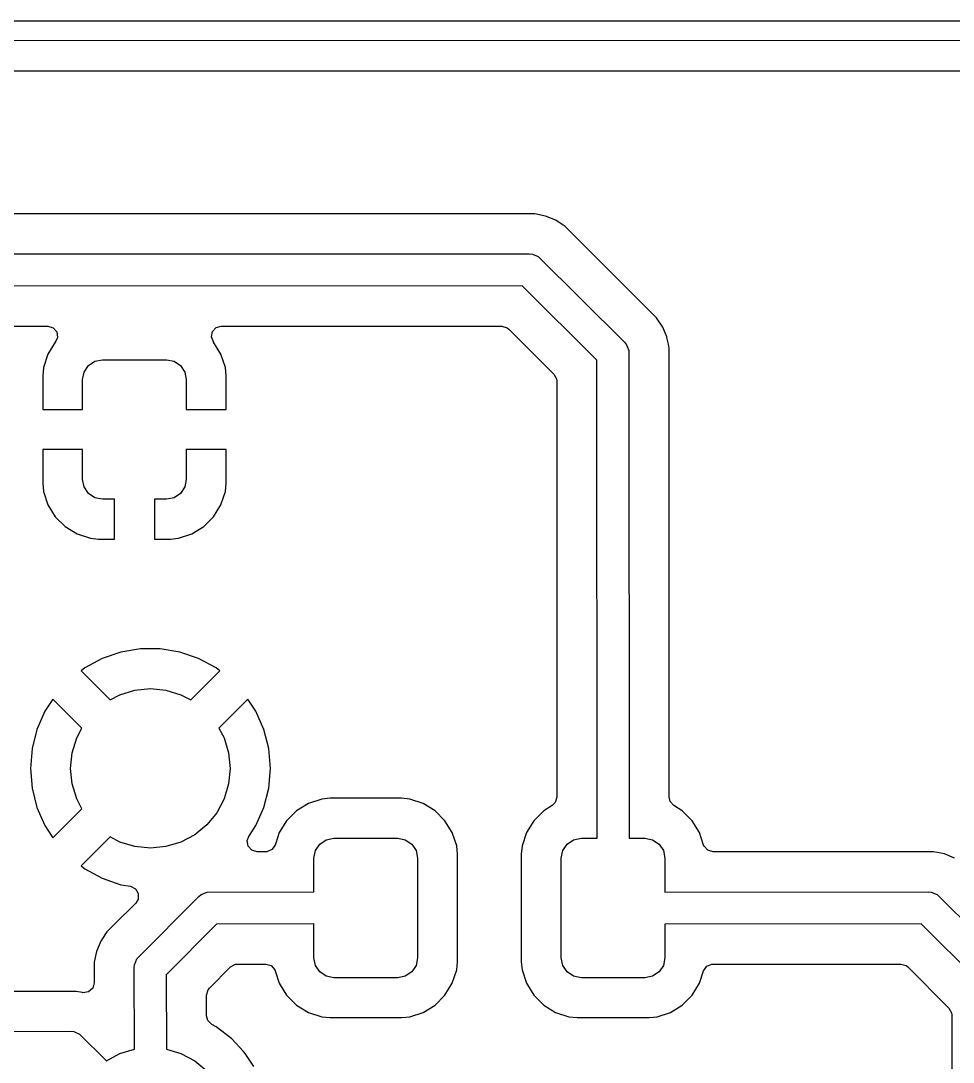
# Model space of a CAD drawing. Extents: x -25 to 25, y -54 to 54.
# Drawn here: x -10.37 to 1.31, y 41.07 to 54.12 of the extents above; entities that cross this region are included whole.
import ezdxf

# ---------------------------------------------------------------- set-up
doc = ezdxf.new("R2010")
doc.units = 0
doc.layers.add('BLACK', color=7, linetype='CONTINUOUS')

msp = doc.modelspace()

# ---------------------------------------------------------------- linework, layer by layer
at = {"layer": 'BLACK', "linetype": 'CONTINUOUS'}
for p, q in [((-21.989485, 54.1226), (22, 54.125)), ((21.989484, 53.877401), (-22, 53.875)), ((-21.934108, 53.4995), (21.934108, 53.4995)), ((-4.075442, 51.7037), (-15.424557, 51.7037)), ((-4.075422, 51.703701), (-4.075442, 51.7037)), ((-4.069308, 51.703701), (-4.075422, 51.703701)), ((-3.930692, 51.703701), (-4.069308, 51.703701)), ((-3.93069, 51.703701), (-3.930692, 51.703701)), ((-3.794806, 51.676672), (-3.93069, 51.703701)), ((-3.794806, 51.676671), (-3.794806, 51.676672)), ((-3.794744, 51.676659), (-3.794806, 51.676671)), ((-3.794735, 51.676656), (-3.794744, 51.676659)), ((-3.666675, 51.623612), (-3.794735, 51.676656)), ((-3.666673, 51.623611), (-3.666675, 51.623612)), ((-3.639324, 51.605337), (-3.666673, 51.623611)), ((-3.551415, 51.546599), (-3.639324, 51.605337)), ((-3.44908, 51.444264), (-3.551415, 51.546599)), ((-3.44906, 51.444242), (-3.44908, 51.444264)), ((-2.504544, 50.499726), (-3.44906, 51.444242)), ((-15.539642, 51.199296), (-4, 51.2032)), ((-4, 51.2032), (-3.960358, 51.199296)), ((-3.960358, 51.199296), (-3.960357, 51.199296)), ((-3.960357, 51.199296), (-3.887108, 51.168955)), ((-3.887108, 51.168955), (-2.806316, 50.093684)), ((-4.087744, 50.800661), (-15.420843, 50.796827)), ((-3.153156, 49.870847), (-4.087744, 50.800661)), ((-2.504513, 50.499697), (-2.504544, 50.499726)), ((-2.403402, 50.398586), (-2.504513, 50.499697)), ((-10.961392, 50.2963), (-10.037966, 50.2963)), ((-10.037966, 50.2963), (-9.970927, 50.276615)), ((-7.9724, 50.228827), (-7.924319, 50.279522)), ((-7.924319, 50.279522), (-7.862034, 50.2963)), ((-7.862034, 50.2963), (-4.342844, 50.2963)), ((-4.342844, 50.2963), (-4.275805, 50.276615)), ((-2.326387, 50.283324), (-2.403402, 50.398586)), ((-2.275383, 50.160188), (-2.326387, 50.283324)), ((-9.970927, 50.276615), (-9.925172, 50.223811)), ((-9.915228, 50.154653), (-9.938851, 50.099692)), ((-9.925172, 50.223811), (-9.915228, 50.154653)), ((-7.985441, 50.160185), (-7.9724, 50.228827)), ((-7.961059, 50.099748), (-7.985441, 50.160185)), ((-4.275805, 50.276615), (-4.255163, 50.259981)), ((-4.255163, 50.259981), (-3.690019, 49.694837)), ((-2.273343, 50.155262), (-2.275383, 50.160188)), ((-2.256424, 50.070206), (-2.273343, 50.155262)), ((-9.942316, 50.093346), (-10.034357, 49.944125)), ((-9.940699, 50.09539), (-9.942316, 50.093346)), ((-9.939882, 50.097292), (-9.940699, 50.09539)), ((-9.938525, 50.099491), (-9.939882, 50.097292)), ((-9.938851, 50.099692), (-9.938525, 50.099491)), ((-7.961475, 50.099491), (-7.961059, 50.099748)), ((-7.959974, 50.097057), (-7.961475, 50.099491)), ((-7.959301, 50.09539), (-7.959974, 50.097057)), ((-7.957685, 50.093346), (-7.959301, 50.09539)), ((-7.865644, 49.944125), (-7.957685, 50.093346)), ((-2.806316, 50.093684), (-2.781045, 50.062893)), ((-2.781045, 50.062893), (-2.771414, 50.039642)), ((-2.771414, 50.039642), (-2.750704, 49.989642)), ((-2.246301, 50.019313), (-2.256424, 50.070206)), ((-2.2463, 50.019311), (-2.246301, 50.019313)), ((-2.2463, 44.388665), (-2.2463, 50.019311)), ((-10.034359, 49.94412), (-10.089506, 49.777698)), ((-10.034357, 49.944125), (-10.034359, 49.94412)), ((-7.865642, 49.94412), (-7.865644, 49.944125)), ((-7.810495, 49.777698), (-7.865642, 49.94412)), ((-2.750704, 49.989642), (-2.747289, 43.875)), ((-10.089507, 49.777691), (-10.1, 49.674987)), ((-10.089506, 49.777698), (-10.089507, 49.777691)), ((-9.58097, 49.720671), (-9.526777, 49.801777)), ((-9.526777, 49.801777), (-9.445671, 49.85597)), ((-9.445671, 49.85597), (-9.35, 49.875)), ((-9.35, 49.875), (-8.55, 49.875)), ((-8.55, 49.875), (-8.454329, 49.85597)), ((-8.454329, 49.85597), (-8.373223, 49.801777)), ((-8.373223, 49.801777), (-8.31903, 49.720671)), ((-7.800002, 49.674987), (-7.810495, 49.777698)), ((-3.149807, 43.875), (-3.153156, 49.870847)), ((-10.1, 49.674987), (-10.1, 49.25)), ((-9.6, 49.625), (-9.58097, 49.720671)), ((-9.6, 49.25), (-9.6, 49.625)), ((-8.31903, 49.720671), (-8.3, 49.625)), ((-8.3, 49.625), (-8.3, 49.25)), ((-7.800001, 49.674972), (-7.800002, 49.674987)), ((-7.800001, 49.25), (-7.800001, 49.674972)), ((-3.690019, 49.694837), (-3.656534, 49.633514)), ((-3.656534, 49.633514), (-3.6537, 49.607156)), ((-3.6537, 49.607156), (-3.6537, 44.388665)), ((-10.1, 49.25), (-9.6, 49.25)), ((-8.3, 49.25), (-7.800001, 49.25)), ((-9.6, 48.75), (-10.099999, 48.75)), ((-10.099999, 48.75), (-10.099999, 48.325014)), ((-9.6, 48.375), (-9.6, 48.75)), ((-7.8, 48.75), (-8.3, 48.75)), ((-8.3, 48.75), (-8.3, 48.375)), ((-7.8, 48.325027), (-7.8, 48.75)), ((-10.099999, 48.325014), (-10.089506, 48.222303)), ((-9.58097, 48.279329), (-9.6, 48.375)), ((-8.3, 48.375), (-8.31903, 48.279329)), ((-7.810494, 48.22231), (-7.800001, 48.325014)), ((-7.800001, 48.325014), (-7.8, 48.325027)), ((-10.089506, 48.222303), (-10.034359, 48.055881)), ((-9.526777, 48.198223), (-9.58097, 48.279329)), ((-9.445671, 48.14403), (-9.526777, 48.198223)), ((-8.373223, 48.198223), (-8.454329, 48.14403)), ((-8.31903, 48.279329), (-8.373223, 48.198223)), ((-7.865642, 48.055881), (-7.810495, 48.222303)), ((-7.810495, 48.222303), (-7.810494, 48.22231)), ((-9.35, 48.125), (-9.445671, 48.14403)), ((-9.2, 48.125), (-9.35, 48.125)), ((-9.2, 47.625002), (-9.2, 48.125)), ((-8.55, 48.125), (-8.7, 48.125)), ((-8.7, 48.125), (-8.7, 47.625001)), ((-8.454329, 48.14403), (-8.55, 48.125)), ((-10.034359, 48.055881), (-10.034357, 48.055876)), ((-10.034357, 48.055876), (-9.942316, 47.906655)), ((-7.957685, 47.906655), (-7.865644, 48.055876)), ((-7.865644, 48.055876), (-7.865642, 48.055881)), ((-9.942316, 47.906655), (-9.818346, 47.782685)), ((-8.081655, 47.782685), (-7.957685, 47.906655)), ((-9.818346, 47.782685), (-9.669125, 47.690644)), ((-9.669125, 47.690644), (-9.66912, 47.690642)), ((-9.66912, 47.690642), (-9.502698, 47.635495)), ((-8.397303, 47.635495), (-8.230881, 47.690642)), ((-8.230881, 47.690642), (-8.230876, 47.690644)), ((-8.230876, 47.690644), (-8.081655, 47.782685)), ((-9.502698, 47.635495), (-9.502691, 47.635494)), ((-9.502691, 47.635494), (-9.399981, 47.625001)), ((-9.399981, 47.625001), (-9.200001, 47.625001)), ((-9.200001, 47.625001), (-9.2, 47.625002)), ((-8.7, 47.625001), (-8.500028, 47.625001)), ((-8.500028, 47.625001), (-8.500014, 47.625002)), ((-8.500014, 47.625002), (-8.397303, 47.635495)), ((-8.874293, 46.25), (-9.119494, 46.209084)), ((-8.625707, 46.25), (-8.874293, 46.25)), ((-8.380507, 46.209084), (-8.625707, 46.25)), ((-9.35461, 46.128368), (-9.573239, 46.010051)), ((-9.354604, 46.12837), (-9.35461, 46.128368)), ((-9.119494, 46.209084), (-9.354604, 46.12837)), ((-8.145397, 46.12837), (-8.380507, 46.209084)), ((-8.145386, 46.128365), (-8.145397, 46.12837)), ((-7.926771, 46.010057), (-8.145386, 46.128365)), ((-9.573239, 46.010051), (-9.620058, 45.973612)), ((-9.620058, 45.973612), (-9.620058, 45.97361)), ((-9.620058, 45.97361), (-9.254966, 45.608519)), ((-8.245035, 45.608519), (-7.879943, 45.97361)), ((-7.879944, 45.973611), (-7.926771, 46.010057)), ((-7.879943, 45.97361), (-7.879944, 45.973611)), ((-9.132683, 45.67388), (-8.94509, 45.730785)), ((-8.94509, 45.730785), (-8.75, 45.75)), ((-8.75, 45.75), (-8.55491, 45.730785)), ((-8.55491, 45.730785), (-8.367317, 45.67388)), ((-9.973436, 45.619884), (-10.073733, 45.466368)), ((-9.608519, 45.254967), (-9.973436, 45.619884)), ((-9.254966, 45.608519), (-9.132683, 45.67388)), ((-8.367317, 45.67388), (-8.245035, 45.608519)), ((-7.526566, 45.619884), (-7.891483, 45.254968)), ((-7.426269, 45.46637), (-7.526566, 45.619884)), ((-10.073733, 45.466368), (-10.173588, 45.238718)), ((-7.326413, 45.238718), (-7.426269, 45.46637)), ((-10.173588, 45.238718), (-10.234613, 44.997739)), ((-9.67388, 45.132683), (-9.608519, 45.254967)), ((-7.891483, 45.254968), (-7.82612, 45.132683)), ((-7.265388, 44.997739), (-7.326413, 45.238718)), ((-9.730785, 44.94509), (-9.67388, 45.132683)), ((-7.82612, 45.132683), (-7.769215, 44.94509)), ((-10.234615, 44.99773), (-10.255141, 44.750006)), ((-10.234613, 44.997739), (-10.234615, 44.99773)), ((-9.75, 44.75), (-9.730785, 44.94509)), ((-7.769215, 44.94509), (-7.75, 44.75)), ((-7.265386, 44.99773), (-7.265388, 44.997739)), ((-7.244859, 44.750006), (-7.265386, 44.99773)), ((-10.255141, 44.750006), (-10.255141, 44.749995)), ((-10.255141, 44.749995), (-10.234615, 44.502271)), ((-9.730785, 44.55491), (-9.75, 44.75)), ((-7.75, 44.75), (-7.769215, 44.55491)), ((-7.265386, 44.502271), (-7.244859, 44.749995)), ((-7.244859, 44.749995), (-7.244859, 44.750006)), ((-9.67388, 44.367317), (-9.730785, 44.55491)), ((-7.769215, 44.55491), (-7.82612, 44.367317)), ((-10.234615, 44.502271), (-10.234613, 44.502262)), ((-10.234613, 44.502262), (-10.173588, 44.261283)), ((-7.326413, 44.261283), (-7.265388, 44.502262)), ((-7.265388, 44.502262), (-7.265386, 44.502271)), ((-9.608519, 44.245036), (-9.67388, 44.367317)), ((-7.82612, 44.367317), (-7.91853, 44.19443)), ((-6.769337, 44.309813), (-6.918658, 44.217711)), ((-6.769332, 44.309815), (-6.769337, 44.309813)), ((-6.6028, 44.364999), (-6.769332, 44.309815)), ((-6.602797, 44.365), (-6.6028, 44.364999)), ((-6.50002, 44.375499), (-6.602797, 44.365)), ((-6.500002, 44.3755), (-6.50002, 44.375499)), ((-5.59999, 44.3755), (-6.500002, 44.3755)), ((-5.497205, 44.365), (-5.59999, 44.3755)), ((-5.497203, 44.364999), (-5.497205, 44.365)), ((-5.330666, 44.309814), (-5.497203, 44.364999)), ((-5.181344, 44.217712), (-5.330666, 44.309814)), ((-3.712603, 44.283127), (-3.818653, 44.217715)), ((-3.673385, 44.321626), (-3.712603, 44.283127)), ((-3.6537, 44.388665), (-3.673385, 44.321626)), ((-2.234122, 44.335075), (-2.2463, 44.388665)), ((-2.187397, 44.283127), (-2.234122, 44.335075)), ((-2.081348, 44.217715), (-2.187397, 44.283127)), ((-10.173588, 44.261283), (-10.073734, 44.033636)), ((-9.973436, 43.880118), (-9.608519, 44.245036)), ((-7.91853, 44.19443), (-8.042893, 44.042893)), ((-7.426268, 44.033633), (-7.326413, 44.261283)), ((-6.918658, 44.217711), (-7.042711, 44.093658)), ((-5.057288, 44.093656), (-5.181344, 44.217712)), ((-3.818657, 44.217712), (-3.942711, 44.093658)), ((-3.818653, 44.217715), (-3.818657, 44.217712)), ((-2.081344, 44.217712), (-2.081348, 44.217715)), ((-1.957288, 44.093656), (-2.081344, 44.217712)), ((-10.073734, 44.033636), (-9.973436, 43.880118)), ((-8.042893, 44.042893), (-8.19443, 43.91853)), ((-7.5165, 43.895521), (-7.426268, 44.033633)), ((-7.042711, 44.093658), (-7.134813, 43.944337)), ((-4.965186, 43.944334), (-5.057288, 44.093656)), ((-3.942711, 44.093658), (-4.034813, 43.944337)), ((-1.865186, 43.944334), (-1.957288, 44.093656)), ((-9.254967, 43.891482), (-9.620058, 43.526391)), ((-9.132683, 43.82612), (-9.254967, 43.891482)), ((-8.19443, 43.91853), (-8.367317, 43.82612)), ((-7.535429, 43.845347), (-7.5165, 43.895521)), ((-7.134814, 43.944334), (-7.178499, 43.8125)), ((-7.134813, 43.944337), (-7.134814, 43.944334)), ((-4.910001, 43.777797), (-4.965186, 43.944334)), ((-4.034814, 43.944334), (-4.089999, 43.777797)), ((-4.034813, 43.944337), (-4.034814, 43.944334)), ((-1.843907, 43.880118), (-1.865186, 43.944334)), ((-1.813612, 43.788695), (-1.843907, 43.880118)), ((-8.94509, 43.769215), (-9.132683, 43.82612)), ((-8.75, 43.75), (-8.94509, 43.769215)), ((-8.55491, 43.769215), (-8.75, 43.75)), ((-8.367317, 43.82612), (-8.55491, 43.769215)), ((-7.525485, 43.776189), (-7.535429, 43.845347)), ((-7.47973, 43.723385), (-7.525485, 43.776189)), ((-7.186387, 43.788696), (-7.22616, 43.731251)), ((-7.178499, 43.8125), (-7.186387, 43.788696)), ((-6.68097, 43.720671), (-6.626777, 43.801777)), ((-6.626777, 43.801777), (-6.545671, 43.85597)), ((-6.545671, 43.85597), (-6.45, 43.875)), ((-6.45, 43.875), (-5.65, 43.875)), ((-5.65, 43.875), (-5.554329, 43.85597)), ((-5.554329, 43.85597), (-5.473223, 43.801777)), ((-5.473223, 43.801777), (-5.41903, 43.720671)), ((-4.899501, 43.675008), (-4.910001, 43.777797)), ((-4.09, 43.777796), (-4.1005, 43.675017)), ((-4.089999, 43.777796), (-4.09, 43.777796)), ((-4.089999, 43.777797), (-4.089999, 43.777796)), ((-3.58097, 43.720671), (-3.526777, 43.801777)), ((-3.526777, 43.801777), (-3.445671, 43.85597)), ((-3.445671, 43.85597), (-3.35, 43.875)), ((-3.35, 43.875), (-3.149807, 43.875)), ((-2.747289, 43.875), (-2.55, 43.875)), ((-2.55, 43.875), (-2.454329, 43.85597)), ((-2.454329, 43.85597), (-2.373223, 43.801777)), ((-2.373223, 43.801777), (-2.31903, 43.720671)), ((-1.8087, 43.776189), (-1.813612, 43.788695)), ((-1.762945, 43.723385), (-1.8087, 43.776189)), ((-7.412691, 43.7037), (-7.47973, 43.723385)), ((-7.304093, 43.7037), (-7.412691, 43.7037)), ((-7.290675, 43.704428), (-7.304093, 43.7037)), ((-7.22616, 43.731251), (-7.290675, 43.704428)), ((-6.7, 43.625), (-6.68097, 43.720671)), ((-6.7, 43.201925), (-6.7, 43.625)), ((-5.41903, 43.720671), (-5.4, 43.625)), ((-5.4, 43.625), (-5.4, 42.375)), ((-4.8995, 42.324991), (-4.899501, 43.675008)), ((-4.1005, 43.675017), (-4.1005, 42.324999)), ((-3.6, 43.625), (-3.58097, 43.720671)), ((-3.6, 42.375), (-3.6, 43.625)), ((-2.31903, 43.720671), (-2.3, 43.625)), ((-2.3, 43.625), (-2.3, 43.199971)), ((-1.695906, 43.7037), (-1.762945, 43.723385)), ((0.924558, 43.7037), (-1.695906, 43.7037)), ((0.924578, 43.703701), (0.924558, 43.7037)), ((0.930692, 43.703701), (0.924578, 43.703701)), ((1.069308, 43.703701), (0.930692, 43.703701)), ((1.06931, 43.703701), (1.069308, 43.703701)), ((1.205256, 43.676659), (1.06931, 43.703701)), ((1.205264, 43.676657), (1.205256, 43.676659)), ((1.333323, 43.623614), (1.205264, 43.676657)), ((-9.620058, 43.526391), (-9.573232, 43.489945)), ((-9.573232, 43.489945), (-9.57323, 43.489944)), ((-9.57323, 43.489944), (-9.354615, 43.371636)), ((-9.354615, 43.371636), (-9.354604, 43.371631)), ((-9.354604, 43.371631), (-9.119493, 43.290917)), ((-9.119493, 43.290917), (-9.001259, 43.271187)), ((-9.001259, 43.271187), (-8.938373, 43.240737)), ((-8.938373, 43.240737), (-8.901934, 43.181122)), ((-8.903509, 43.11127), (-8.933987, 43.061197)), ((-8.918955, 42.362892), (-8.143684, 43.143684)), ((-8.901934, 43.181122), (-8.903509, 43.11127)), ((-8.143684, 43.143684), (-8.112893, 43.168955)), ((-8.112893, 43.168955), (-8.039643, 43.199296)), ((-8.039643, 43.199296), (-8.039642, 43.199296)), ((-8.039642, 43.199296), (-6.7, 43.201925)), ((-2.3, 43.199971), (1, 43.2032)), ((1, 43.2032), (1.039642, 43.199296)), ((1.039642, 43.199296), (1.039643, 43.199296)), ((1.039643, 43.199296), (1.112892, 43.168955)), ((1.112892, 43.168955), (2.143684, 42.143684)), ((-8.933987, 43.061197), (-9.19858, 42.796603)), ((-9.19858, 42.796603), (-9.296601, 42.698583)), ((-7.920559, 42.796956), (-8.550461, 42.162569)), ((-6.7, 42.799351), (-7.920559, 42.796956)), ((-6.7, 42.375), (-6.7, 42.799351)), ((0.912352, 42.80058), (-2.3, 42.797437)), ((-2.3, 42.797437), (-2.3, 42.375)), ((1.796901, 41.920769), (0.912352, 42.80058)), ((-9.373615, 42.583321), (-9.426657, 42.455265)), ((-9.373608, 42.583334), (-9.373615, 42.583321)), ((-9.31125, 42.676657), (-9.373608, 42.583334)), ((-9.311248, 42.67666), (-9.31125, 42.676657)), ((-9.296603, 42.698581), (-9.311248, 42.67666)), ((-9.296601, 42.698583), (-9.296603, 42.698581)), ((-9.426659, 42.455257), (-9.453701, 42.319311)), ((-9.426657, 42.455265), (-9.426659, 42.455257)), ((-9.453701, 42.319311), (-9.453701, 42.174579)), ((-8.946538, 42.2963), (-8.918955, 42.362892)), ((-6.68097, 42.279329), (-6.7, 42.375)), ((-5.4, 42.375), (-5.41903, 42.279329)), ((-4.910001, 42.222203), (-4.8995, 42.324991)), ((-4.1005, 42.324999), (-4.100499, 42.324982)), ((-4.100499, 42.324982), (-4.09, 42.222204)), ((-3.58097, 42.279329), (-3.6, 42.375)), ((-2.3, 42.375), (-2.31903, 42.279329)), ((-8.9532, 42.25), (-8.949296, 42.289642)), ((-8.951246, 41.228918), (-8.9532, 42.25)), ((-8.949296, 42.289642), (-8.946538, 42.2963)), ((-8.009981, 41.994837), (-7.744837, 42.259981)), ((-7.744837, 42.259981), (-7.683514, 42.293466)), ((-7.683514, 42.293466), (-7.657156, 42.2963)), ((-7.657156, 42.2963), (-7.304094, 42.2963)), ((-7.304094, 42.2963), (-7.237055, 42.276615)), ((-7.237055, 42.276615), (-7.1913, 42.223811)), ((-7.1913, 42.223811), (-7.186388, 42.211305)), ((-7.186388, 42.211305), (-7.178001, 42.185996)), ((-7.178001, 42.185996), (-7.139335, 42.069308)), ((-6.626777, 42.198223), (-6.68097, 42.279329)), ((-6.545671, 42.14403), (-6.626777, 42.198223)), ((-5.473223, 42.198223), (-5.554329, 42.14403)), ((-5.41903, 42.279329), (-5.473223, 42.198223)), ((-4.965186, 42.055666), (-4.910001, 42.222203)), ((-4.09, 42.222204), (-4.089999, 42.222201)), ((-4.089999, 42.222201), (-4.034815, 42.055669)), ((-3.526777, 42.198223), (-3.58097, 42.279329)), ((-3.445671, 42.14403), (-3.526777, 42.198223)), ((-2.373223, 42.198223), (-2.454329, 42.14403)), ((-2.31903, 42.279329), (-2.373223, 42.198223)), ((-1.865186, 42.055666), (-1.813613, 42.211306)), ((-1.813613, 42.211306), (-1.77384, 42.268749)), ((-1.77384, 42.268749), (-1.709325, 42.295572)), ((-1.709325, 42.295572), (-1.695907, 42.2963)), ((-1.695907, 42.2963), (0.657156, 42.2963)), ((0.657156, 42.2963), (0.724195, 42.276615)), ((0.724195, 42.276615), (0.744837, 42.259981)), ((0.744837, 42.259981), (1.259981, 41.744837)), ((-9.4537, 42.059644), (-9.473385, 41.992605)), ((-9.453701, 42.174579), (-9.4537, 42.174558)), ((-9.4537, 42.174558), (-9.4537, 42.059644)), ((-8.550461, 42.162569), (-8.548674, 41.228894)), ((-7.139335, 42.069308), (-7.134814, 42.055667)), ((-7.134814, 42.055667), (-7.134813, 42.055664)), ((-7.134813, 42.055664), (-7.121952, 42.034813)), ((-6.45, 42.125), (-6.545671, 42.14403)), ((-5.65, 42.125), (-6.45, 42.125)), ((-5.554329, 42.14403), (-5.65, 42.125)), ((-5.057288, 41.906344), (-4.965186, 42.055666)), ((-4.034815, 42.055669), (-4.034813, 42.055664)), ((-4.034813, 42.055664), (-4.021952, 42.034813)), ((-3.35, 42.125), (-3.445671, 42.14403)), ((-2.55, 42.125), (-3.35, 42.125)), ((-2.454329, 42.14403), (-2.55, 42.125)), ((-1.957288, 41.906344), (-1.865186, 42.055666)), ((-9.825442, 41.9537), (-14.174557, 41.9537)), ((-9.825422, 41.953701), (-9.825442, 41.9537)), ((-9.819308, 41.953701), (-9.825422, 41.953701)), ((-9.680692, 41.953701), (-9.819308, 41.953701)), ((-9.680689, 41.953701), (-9.680692, 41.953701)), ((-9.601891, 41.938027), (-9.680689, 41.953701)), ((-9.595347, 41.936906), (-9.601891, 41.938027)), ((-9.526189, 41.94685), (-9.595347, 41.936906)), ((-9.473385, 41.992605), (-9.526189, 41.94685)), ((-8.0463, 41.907156), (-8.026615, 41.974195)), ((-8.026615, 41.974195), (-8.009981, 41.994837)), ((-7.121952, 42.034813), (-7.042712, 41.906344)), ((-4.021952, 42.034813), (-3.942712, 41.906344)), ((-8.0463, 41.649201), (-8.0463, 41.907156)), ((-7.042712, 41.906344), (-6.918656, 41.782288)), ((-5.181344, 41.782288), (-5.057288, 41.906344)), ((-3.942712, 41.906344), (-3.818656, 41.782288)), ((-2.081344, 41.782288), (-1.957288, 41.906344)), ((-6.918656, 41.782288), (-6.769334, 41.690186)), ((-6.769334, 41.690186), (-6.602797, 41.635001)), ((-5.497203, 41.635001), (-5.330666, 41.690186)), ((-5.330666, 41.690186), (-5.181344, 41.782288)), ((-3.818656, 41.782288), (-3.669334, 41.690186)), ((-3.669334, 41.690186), (-3.502797, 41.635001)), ((-2.397203, 41.635001), (-2.230666, 41.690186)), ((-2.230666, 41.690186), (-2.081344, 41.782288)), ((1.259981, 41.744837), (1.293466, 41.683514)), ((1.293466, 41.683514), (1.2963, 41.657156)), ((-8.030909, 41.589368), (-8.0463, 41.649201)), ((-7.981319, 41.540147), (-8.030909, 41.589368)), ((-7.926497, 41.510478), (-7.981319, 41.540147)), ((-6.602797, 41.635001), (-6.500009, 41.6245)), ((-6.500009, 41.6245), (-5.599992, 41.624501)), ((-5.599992, 41.624501), (-5.599984, 41.624502)), ((-5.599984, 41.624502), (-5.599981, 41.624502)), ((-5.599981, 41.624502), (-5.543698, 41.630252)), ((-5.543698, 41.630252), (-5.497203, 41.635001)), ((-3.502797, 41.635001), (-3.400009, 41.6245)), ((-3.400009, 41.6245), (-2.499992, 41.624501)), ((-2.499992, 41.624501), (-2.499984, 41.624502)), ((-2.499984, 41.624502), (-2.499981, 41.624502)), ((-2.499981, 41.624502), (-2.443698, 41.630252)), ((-2.443698, 41.630252), (-2.397203, 41.635001)), ((1.2963, 41.657156), (1.2963, 40.498244)), ((-14.289642, 41.449296), (-9.75, 41.4532)), ((-9.75, 41.4532), (-9.710358, 41.449296)), ((-9.710358, 41.449296), (-9.710357, 41.449296)), ((-9.710357, 41.449296), (-9.637108, 41.418955)), ((-9.637108, 41.418955), (-9.30052, 41.08417)), ((-7.926495, 41.510477), (-7.926497, 41.510478)), ((-7.926492, 41.510475), (-7.926495, 41.510477)), ((-7.926491, 41.510474), (-7.926492, 41.510475)), ((-7.730256, 41.357738), (-7.926491, 41.510474)), ((-7.583443, 41.198256), (-7.730256, 41.357738)), ((-9.30052, 41.08417), (-9.132683, 41.17388)), ((-9.132683, 41.17388), (-8.951246, 41.228918)), ((-8.548674, 41.228894), (-8.367317, 41.17388)), ((-8.367317, 41.17388), (-8.19443, 41.08147)), ((-7.561834, 41.174783), (-7.583443, 41.198256)), ((-7.454098, 41.009879), (-7.561834, 41.174783)), ((-8.19443, 41.08147), (-8.042893, 40.957107))]:
    msp.add_line(p, q, dxfattribs=at)

doc.saveas('drawing.dxf')
